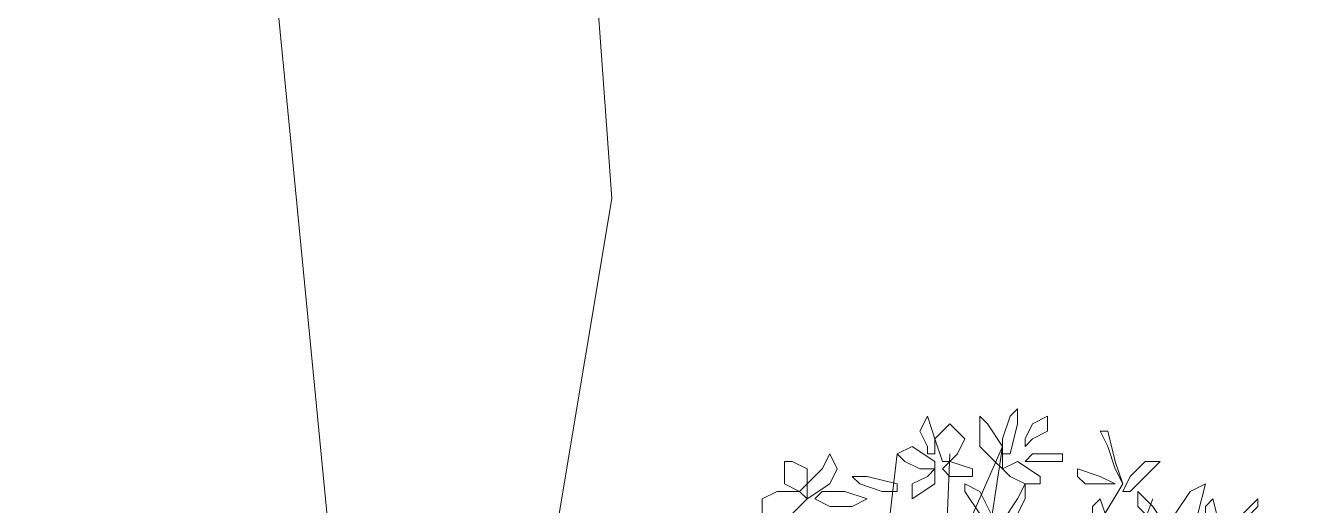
# Model space of a CAD drawing. Header units: millimetres. Extents: x 2529 to 2673, y 1639 to 1859.
# Drawn here: x 2559.973 to 2564.83, y 1728.731 to 1730.533 of the extents above; entities that cross this region are included whole.
import ezdxf

# ---------------------------------------------------------------- set-up
doc = ezdxf.new("R2010")
doc.units = ezdxf.units.MM
doc.layers.add('PDF_0', color=7, linetype='Continuous')
doc.layers.add('PDF_CVL_CUADCON_TIT', color=7, linetype='Continuous')

msp = doc.modelspace()

# ---------------------------------------------------------------- linework, layer by layer
at = {"layer": 'PDF_0', "lineweight": 9}
for points in [[(2563.3615, 1728.9237), (2563.3898, 1728.9237), (2563.3898, 1728.9802), (2563.3615, 1729.0649), (2563.3333, 1729.0085), (2563.3615, 1728.952)], [(2563.6439, 1728.8673), (2563.6157, 1728.8955), (2563.5592, 1728.952), (2563.5592, 1729.0649), (2563.5874, 1729.0367), (2563.6439, 1728.952)], [(2563.6439, 1728.9802), (2563.6722, 1729.0649), (2563.7004, 1729.0932), (2563.7004, 1729.0367), (2563.6722, 1728.9237), (2563.6439, 1728.9237)], [(2563.7286, 1728.952), (2563.7286, 1728.9802), (2563.7569, 1729.0367), (2563.8134, 1729.0649), (2563.8134, 1729.0085), (2563.7569, 1728.9802)], [(2563.4462, 1728.8955), (2563.418, 1728.8955), (2563.3898, 1728.9802), (2563.4462, 1729.0367), (2563.5027, 1728.9802), (2563.4745, 1728.9237)], [(2564.0393, 1728.952), (2564.0675, 1728.8673), (2564.0958, 1728.8108), (2564.0675, 1728.8955), (2564.0393, 1729.0085), (2564.011, 1729.0085)], [(2563.3333, 1728.8673), (2563.2768, 1728.8955), (2563.2486, 1728.9237), (2563.305, 1728.952), (2563.3898, 1728.8955), (2563.3898, 1728.8673)], [(2562.9944, 1728.9237), (2563.0227, 1728.8673), (2562.9944, 1728.8108), (2562.9097, 1728.7543), (2562.9097, 1728.8108), (2562.9662, 1728.8673)], [(2563.8134, 1728.8955), (2563.7569, 1728.8955), (2563.7286, 1728.8955), (2563.7569, 1728.9237), (2563.8698, 1728.9237), (2563.8698, 1728.8955)], [(2562.9097, 1728.8673), (2562.9097, 1728.8108), (2562.8815, 1728.7825), (2562.825, 1728.8108), (2562.825, 1728.8955), (2562.8532, 1728.8955)], [(2563.305, 1728.8108), (2563.3615, 1728.839), (2563.3898, 1728.8673), (2563.3898, 1728.8108), (2563.305, 1728.7543), (2563.305, 1728.7825)], [(2563.5027, 1728.839), (2563.4462, 1728.839), (2563.418, 1728.8673), (2563.4462, 1728.8955), (2563.531, 1728.8673), (2563.531, 1728.839)], [(2563.7286, 1728.8108), (2563.6722, 1728.839), (2563.6439, 1728.8673), (2563.7004, 1728.8955), (2563.7851, 1728.839), (2563.7851, 1728.8108)], [(2563.9546, 1728.8108), (2564.0393, 1728.8108), (2564.0675, 1728.8108), (2564.011, 1728.839), (2563.9263, 1728.8673), (2563.9263, 1728.839)], [(2564.0958, 1728.7825), (2564.124, 1728.7825), (2564.1805, 1728.839), (2564.237, 1728.8955), (2564.1805, 1728.8955), (2564.124, 1728.839)], [(2563.1921, 1728.7825), (2563.1074, 1728.8108), (2563.0791, 1728.839), (2563.1356, 1728.839), (2563.2486, 1728.8108), (2563.2486, 1728.7825)], [(2563.5592, 1728.6978), (2563.5027, 1728.7825), (2563.5027, 1728.8108), (2563.5592, 1728.7825), (2563.6157, 1728.6696), (2563.5874, 1728.6696)], [(2563.7004, 1728.6978), (2563.7286, 1728.7543), (2563.7286, 1728.8108), (2563.7004, 1728.7543), (2563.6439, 1728.6696), (2563.6722, 1728.6413)], [(2564.2652, 1728.6413), (2564.3217, 1728.6413), (2564.3782, 1728.6978), (2564.4064, 1728.8108), (2564.3499, 1728.7825), (2564.2934, 1728.6978)], [(2562.7967, 1728.7825), (2562.8815, 1728.7825), (2562.9097, 1728.7543), (2562.8532, 1728.6978), (2562.7403, 1728.6978), (2562.7403, 1728.7543)], [(2562.9379, 1728.7543), (2562.9662, 1728.7825), (2563.0509, 1728.7825), (2563.1356, 1728.7543), (2563.0791, 1728.7261), (2562.9944, 1728.7261)], [(2564.2087, 1728.6696), (2564.1522, 1728.7261), (2564.1522, 1728.7825), (2564.2087, 1728.7261), (2564.2652, 1728.6413), (2564.237, 1728.6131)], [(2564.011, 1728.5849), (2564.0393, 1728.6131), (2564.0393, 1728.6696), (2564.011, 1728.7543), (2563.9828, 1728.7261), (2563.9828, 1728.6413)], [(2564.4064, 1728.6978), (2564.4064, 1728.6131), (2564.4346, 1728.6131), (2564.4629, 1728.6413), (2564.4346, 1728.7543), (2564.4064, 1728.7261)], [(2564.5476, 1728.6978), (2564.4911, 1728.6131), (2564.4629, 1728.5849), (2564.5194, 1728.6413), (2564.6041, 1728.7261), (2564.6041, 1728.7543)]]:
    msp.add_lwpolyline(points, close=True, dxfattribs=at)
for points in [[(2563.4462, 1728.5001), (2563.6439, 1728.952), (2563.5027, 1728.0201), (2563.4462, 1728.246)], [(2563.1921, 1728.4437), (2563.2486, 1728.9237)], [(2563.418, 1728.246), (2563.4462, 1728.9237)], [(2564.0958, 1728.8108), (2564.011, 1728.6696), (2563.9828, 1728.3872), (2564.237, 1728.3589), (2564.5476, 1728.4719)], [(2563.8698, 1727.8506), (2564.2087, 1728.7543)]]:
    msp.add_lwpolyline(points, dxfattribs=at)
at = {"layer": 'PDF_CVL_CUADCON_TIT', "lineweight": 9}
msp.add_lwpolyline([(2567.5128, 1723.8124), (2566.3549, 1725.3655), (2565.9596, 1726.5798), (2565.8466, 1728.9237), (2565.6207, 1729.7427), (2565.3101, 1730.7311), (2565.3101, 1731.3523), (2565.3101, 1731.9736), (2565.5077, 1732.7926), (2565.6772, 1733.668), (2565.6772, 1734.2893), (2561.8931, 1733.781), (2562.1755, 1729.8839), (2561.9778, 1728.6978), (2561.6107, 1727.9636), (2561.4695, 1727.6812), (2561.1871, 1727.8506), (2560.82, 1731.6347), (2559.9728, 1735.3906), (2563.418, 1735.673), (2570.1955, 1735.9272)], dxfattribs=at)

doc.saveas('drawing.dxf')
